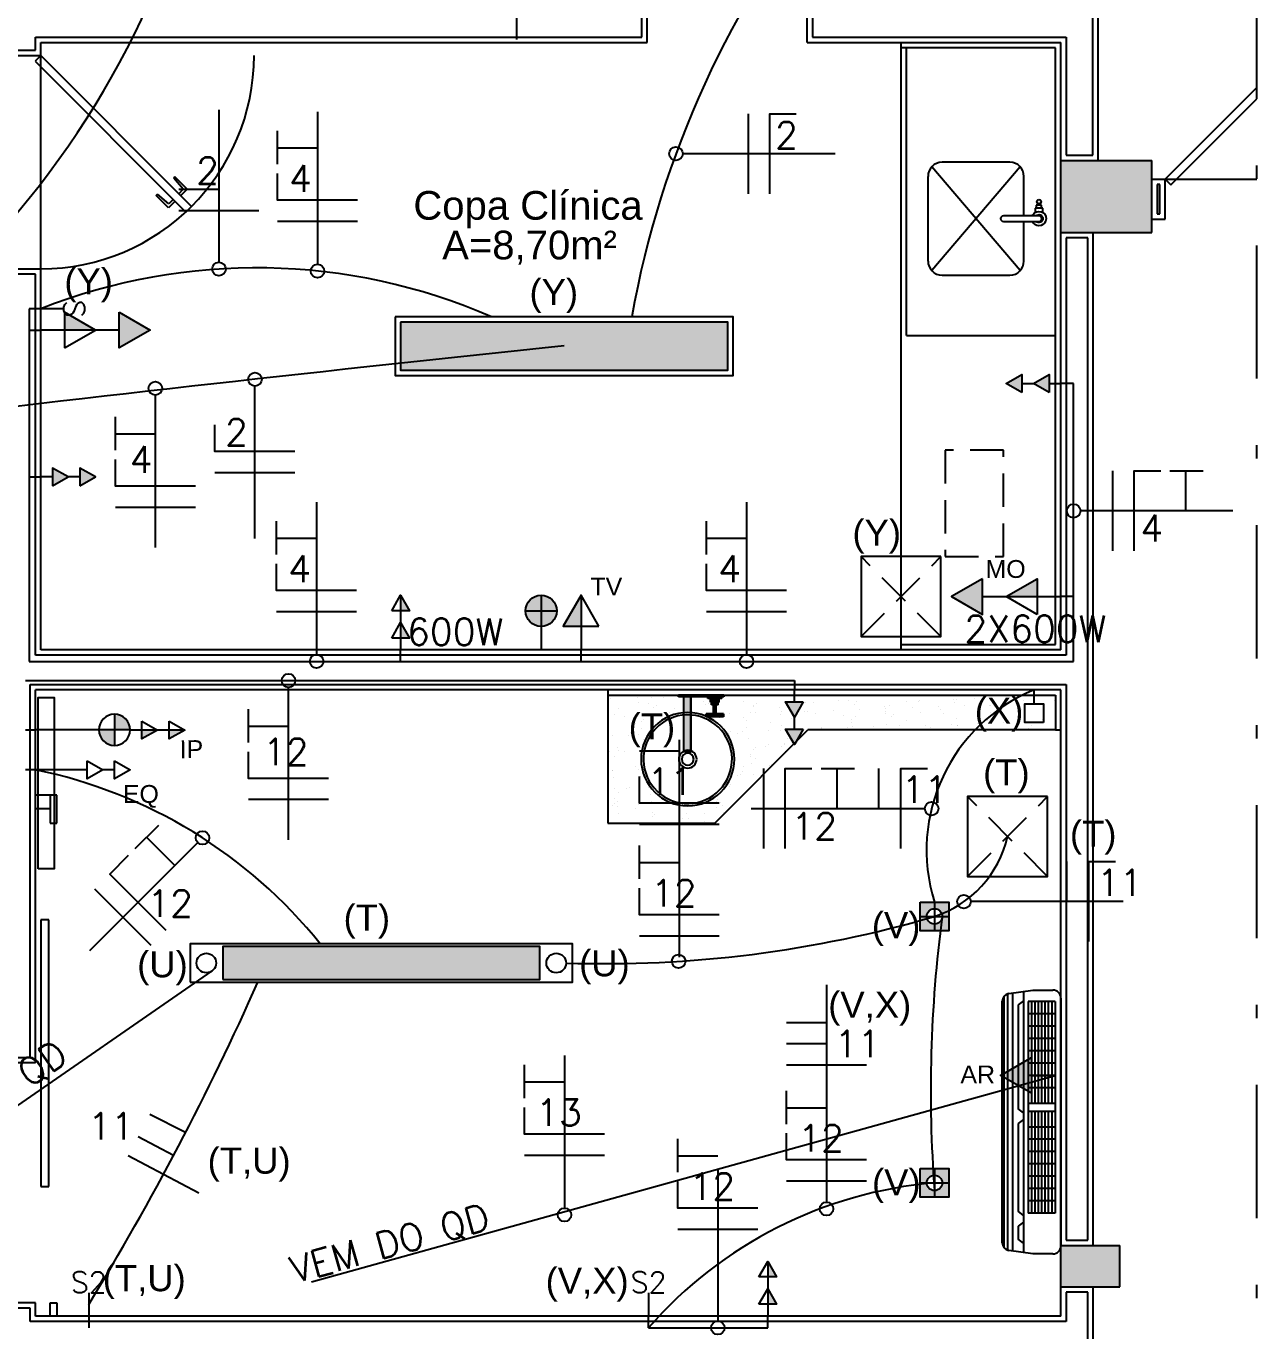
# Model space of a CAD drawing. Header units: millimetres. Extents: x 3040 to 3208, y 298 to 357.
# Drawn here: x 3144.63 to 3153.86, y 327.93 to 337.72 of the extents above; entities that cross this region are included whole.
import ezdxf
from ezdxf.enums import TextEntityAlignment as Align

# ---------------------------------------------------------------- set-up
doc = ezdxf.new("R2010")
doc.units = ezdxf.units.MM
doc.header["$MEASUREMENT"] = 0
for name, pattern in [('CONTINU', [0]), ('DASHDOT', [1, 0.5, -0.25, 0, -0.25]), ('HIDDEN', [0.375, 0.25, -0.125]), ('HIDDEN2', [0.1875, 0.125, -0.0625])]:
    doc.linetypes.add(name, pattern=pattern)
for name, color, linetype in [('-HIDRO', 8, 'CONTINUOUS'), ('A-TXT-Y', 8, 'CONTINUOUS'), ('eletroduto parede e teto', 2, 'CONTINU'), ('Especificações', 3, 'CONTINUOUS'), ('FIACAO', 1, 'CONTINUOUS'), ('PENA 03', 3, 'CONTINUOUS'), ('PL09', 9, 'CONTINUOUS'), ('PL3', 3, 'CONTINUOUS'), ('Pontos Elétricos', 3, 'CONTINUOUS'), ('Pontos Elétricos e Luminotécnica', 3, 'CONTINUOUS'), ('Pontos Luminotécnicos', 3, 'CONTINUOUS'), ('TEXTO', 2, 'CONTINUOUS'), ('TXT_0', 7, 'CONTINUOUS')]:
    doc.layers.add(name, color=color, linetype=linetype)
doc.styles.add('ARIAL', font='arial.ttf', dxfattribs={"height": 2})
doc.styles.add('ROMANS', font='romans.shx', dxfattribs={"height": 0.1})

# ---------------------------------------------------------------- blocks, each defined once
blk = doc.blocks.new('TOMADA DUPLA BAIXA.01')
at = {"layer": 'PL3'}
for p, q in [((-0.1472, 0), (-0.1026, 0)), ((-0.0446, 0), (0, 0))]:
    blk.add_line(p, q, dxfattribs=at)
for points in [[(-0.1472, 0.0335), (-0.2051, 0), (-0.1472, -0.0335)], [(-0.0446, 0.0335), (-0.1026, 0), (-0.0446, -0.0335)]]:
    blk.add_lwpolyline(points, close=True, dxfattribs=at)
blk = doc.blocks.new('POMNTO DUPLO1.15')
at = {"layer": 'Pontos Elétricos'}
h = blk.add_hatch(color=251, dxfattribs=at)
h.dxf.hatch_style = 1
h.paths.add_polyline_path([(0, 0.1026), (0, 0.0446), (0.0335, 0.0446)])
h.paths.add_polyline_path([(0, 0.2051), (0, 0.1472), (0.0335, 0.1472)])
at = {"layer": 'PL3'}
for p, q in [((0, 0.2051), (0, 0.1026)), ((0, 0.1026), (0, 0))]:
    blk.add_line(p, q, dxfattribs=at)
for points in [[(-0.0335, 0.1472), (0, 0.2051), (0.0335, 0.1472)], [(-0.0335, 0.0446), (0, 0.1026), (0.0335, 0.0446)]]:
    blk.add_lwpolyline(points, close=True, dxfattribs=at)
blk = doc.blocks.new('tomada alta.01')
at = {"layer": 'Pontos Elétricos'}
h = blk.add_hatch(color=251, dxfattribs=at)
h.dxf.hatch_style = 1
h.paths.add_polyline_path([(-0.1026, 0), (-0.0446, 0.0335), (-0.0446, -0.0335)])
h.paths.add_polyline_path([(-0.2051, 0), (-0.1472, 0.0335), (-0.1472, -0.0335)])
at = {"layer": 'PL3'}
for p, q in [((-0.1472, 0), (-0.1026, 0)), ((-0.0446, 0), (0, 0))]:
    blk.add_line(p, q, dxfattribs=at)
for points in [[(-0.1472, 0.0335), (-0.2051, 0), (-0.1472, -0.0335)], [(-0.0446, 0.0335), (-0.1026, 0), (-0.0446, -0.0335)]]:
    blk.add_lwpolyline(points, close=True, dxfattribs=at)
blk = doc.blocks.new('Tomada Alta')
at = {"layer": 'PL09'}
blk.add_hatch(color=251, dxfattribs=at).paths.add_polyline_path([(0, 0.08), (0.06, 0.08), (0, 0.1839)])
at = {"layer": 'PL3'}
blk.add_line((0, 0.1839), (0, 0), dxfattribs=at)
blk.add_lwpolyline([(-0.06, 0.08), (0, 0.1839), (0.06, 0.08)], close=True, dxfattribs=at)
blk = doc.blocks.new('tomada simples alta.01')
at = {"layer": 'PL09'}
blk.add_hatch(color=251, dxfattribs=at).paths.add_polyline_path([(-0.0892, 0.0669), (-0.0892, -0.0669), (-0.2051, 0)])
at = {"layer": 'PL3'}
blk.add_line((-0.0892, 0), (0, 0), dxfattribs=at)
blk.add_lwpolyline([(-0.0892, 0.0669), (-0.2051, 0), (-0.0892, -0.0669)], close=True, dxfattribs=at)
blk = doc.blocks.new('logica alta.01')
at = {"layer": 'Pontos Elétricos'}
h = blk.add_hatch(color=251, dxfattribs=at)
h.dxf.hatch_style = 1
edge = h.paths.add_edge_path()
edge.add_arc((0.1465, 0), 0.0586, 0, 360)
for p, q in [((0.1465, 0.0586), (0.1465, -0.0586)), ((0.2051, 0), (0, 0))]:
    blk.add_line(p, q, dxfattribs=at)
blk.add_circle((0.1465, 0), 0.0586, dxfattribs=at)
blk = doc.blocks.new('antena alta.01')
at = {"layer": 'Pontos Elétricos'}
h = blk.add_hatch(color=251, dxfattribs=at)
h.dxf.hatch_style = 1
h.paths.add_polyline_path([(-0.1465, 0), (-0.0879, 0, -0.414214), (-0.1465, -0.0586)])
h.paths.add_polyline_path([(-0.1465, 0.0586), (-0.1465, 0), (-0.2051, 0, -0.414214)])
for p, q in [((-0.1465, 0.0586), (-0.1465, -0.0586)), ((-0.2051, 0), (0, 0))]:
    blk.add_line(p, q, dxfattribs=at)
blk.add_circle((-0.1465, 0), 0.0586, dxfattribs=at)
blk = doc.blocks.new('1111')
at = {"layer": 'Pontos Luminotécnicos'}
h = blk.add_hatch(color=9, dxfattribs=at)
h.dxf.hatch_style = 1
h.paths.add_polyline_path([(-1.3125, -0.134), (-0.1225, -0.134), (-0.1225, -0.01), (-1.3125, -0.01)])
for points in [[(-1.435, -0.144), (0, -0.144), (0, 0), (-1.435, 0)], [(-1.3125, -0.134), (-0.1225, -0.134), (-0.1225, -0.01), (-1.3125, -0.01)]]:
    blk.add_lwpolyline(points, close=True, dxfattribs=at)
for centre in [(-1.37375, -0.072), (-0.06125, -0.072)]:
    blk.add_circle(centre, 0.03675, dxfattribs=at)
blk = doc.blocks.new('FACHO ABERTO.01')
at = {"layer": 'Pontos Luminotécnicos'}
h = blk.add_hatch(color=9, dxfattribs=at)
h.dxf.hatch_style = 1
h.paths.add_polyline_path([(0, 0.0675), (-0.0675, 0.0675), (-0.0675, 0), (-0.0361, 0, -0.414214), (0, 0.0361)])
h.paths.add_polyline_path([(0.0675, 0.0675), (0, 0.0675), (0, 0.0361, -0.414214), (0.0361, 0), (0.0675, 0)])
h.paths.add_polyline_path([(0.0675, 0), (0.0361, 0, -0.414214), (0, -0.0361), (0, -0.0675), (0.0675, -0.0675)])
h.paths.add_polyline_path([(0, -0.0361, -0.414214), (-0.0361, 0), (-0.0675, 0), (-0.0675, -0.0675), (0, -0.0675)])
for p, q in [((0, 0.0675), (0, -0.0675)), ((-0.0675, 0), (0.0675, 0))]:
    blk.add_line(p, q, dxfattribs=at)
blk.add_lwpolyline([(-0.0675, 0.0675), (0.0675, 0.0675), (0.0675, -0.0675), (-0.0675, -0.0675)], close=True, dxfattribs=at)
blk.add_circle((0, 0), 0.0361, dxfattribs=at)
blk = doc.blocks.new('PONTO PERFIL.01')
at = {"layer": 'Especificações'}
h = blk.add_hatch(dxfattribs=at)
h.set_pattern_fill('ANGLE', color=9)
h.set_pattern_definition([(0, (-4765.716, 106.664), (0, 6.985), [5.08, -1.905]), (90, (-4765.716, 106.664), (-6.985, 4e-16), [5.08, -1.905])])
h.paths.add_polyline_path([(-1.75, 6.12), (1.75, 6.12), (1.75, 2.62), (-1.75, 2.62)])
at = {"layer": 'PL3'}
blk.add_line((0, 2.62), (0, 0), dxfattribs=at)
at = {"layer": 'Pontos Luminotécnicos'}
blk.add_lwpolyline([(-1.75, 6.12), (1.75, 6.12), (1.75, 2.62), (-1.75, 2.62)], close=True, dxfattribs=at)
blk = doc.blocks.new('LUMINÁRIA.04')
at = {"layer": 'Pontos Luminotécnicos', "ltscale": 0.05}
h = blk.add_hatch(color=9, dxfattribs=at)
h.dxf.hatch_style = 1
h.paths.add_polyline_path([(0.02, 0.2), (0.02, 0.02), (1.247, 0.02), (1.247, 0.2)])
for points in [[(0, 0.22), (0, 0), (1.267, 0), (1.267, 0.22)], [(0.02, 0.2), (0.02, 0.02), (1.247, 0.02), (1.247, 0.2)]]:
    blk.add_lwpolyline(points, close=True, dxfattribs=at)
blk = doc.blocks.new('EXAUSTOR.02')
at = {"layer": 'Pontos Luminotécnicos', "color": 6, "linetype": 'HIDDEN', "ltscale": 0.5}
for p, q in [((0.15, -0.15), (-0.15, 0.15)), ((-0.15, -0.15), (0.15, 0.15))]:
    blk.add_line(p, q, dxfattribs=at)
at = {"layer": 'Pontos Luminotécnicos', "ltscale": 0.5}
blk.add_lwpolyline([(0.15, 0.15), (-0.15, 0.15), (-0.15, -0.15), (0.15, -0.15)], close=True, dxfattribs=at)
blk = doc.blocks.new('eletrico')
at = {"layer": '-HIDRO'}
h = blk.add_hatch(color=256, dxfattribs=at)
h.dxf.hatch_style = 1
h.paths.add_polyline_path([(5.718, 3.99), (5.377, 3.99), (5.377, 3.72), (5.718, 3.72)])
h = blk.add_hatch(color=256, dxfattribs=at)
h.dxf.hatch_style = 1
h.paths.add_polyline_path([(3.9418, 1.984), (3.9757, 1.984), (3.9757, 1.9775), (3.9418, 1.9775)])
h = blk.add_hatch(color=256, dxfattribs=at)
h.dxf.hatch_style = 1
h.paths.add_polyline_path([(3.9626, 1.9775), (3.9888, 1.9775), (3.9888, 1.7718), (3.9757, 1.7711), (3.9626, 1.7718)])
h = blk.add_hatch(color=256, dxfattribs=at)
h.dxf.hatch_style = 1
h.paths.add_polyline_path([(3.9757, 1.984), (4.1126, 1.984), (4.1126, 1.9775), (3.9757, 1.9775)])
h = blk.add_hatch(color=256, dxfattribs=at)
h.dxf.hatch_style = 1
h.paths.add_polyline_path([(4.0526, 1.9775), (4.1046, 1.9775), (4.1046, 1.9723), (4.0526, 1.9723)])
h = blk.add_hatch(color=256, dxfattribs=at)
h.dxf.hatch_style = 1
h.paths.add_polyline_path([(4.0624, 1.9723), (4.0948, 1.9723), (4.0948, 1.9576), (4.0624, 1.9576)])
h = blk.add_hatch(color=256, dxfattribs=at)
h.dxf.hatch_style = 1
h.paths.add_polyline_path([(4.0462, 1.9137), (4.0726, 1.9137), (4.0728, 1.9028), (4.0464, 1.9028)])
h = blk.add_hatch(color=256, dxfattribs=at)
h.dxf.hatch_style = 1
h.paths.add_polyline_path([(4.0657, 1.9576), (4.0915, 1.9576), (4.0915, 1.9476), (4.0657, 1.9476)])
h = blk.add_hatch(color=256, dxfattribs=at)
h.dxf.hatch_style = 1
h.paths.add_polyline_path([(4.0732, 1.9137), (4.0841, 1.9137), (4.0839, 1.9028), (4.0734, 1.9028)])
h = blk.add_hatch(color=256, dxfattribs=at)
h.dxf.hatch_style = 1
h.paths.add_polyline_path([(4.0735, 1.9476), (4.0838, 1.9476), (4.0838, 1.9137), (4.0735, 1.9137)])
h = blk.add_hatch(color=256, dxfattribs=at)
h.dxf.hatch_style = 1
h.paths.add_polyline_path([(4.0846, 1.9137), (4.111, 1.9137), (4.1108, 1.9028), (4.0844, 1.9028)])
h = blk.add_hatch(color=256, dxfattribs=at)
h.dxf.hatch_style = 1
h.paths.add_polyline_path([(5.598, -0.081), (5.377, -0.081), (5.377, -0.236), (5.598, -0.236)])
at = {"layer": '-HIDRO', "linetype": 'DASHDOT'}
blk.add_line((6.112, -7.328), (6.112, 6.917), dxfattribs=at)
blk.add_line((6.112, -7.328), (6.112, 6.917), dxfattribs=at)
at = {"layer": '-HIDRO'}
for p, q in [((5.497, 4.01), (5.497, 5.891)), ((5.517, 3.99), (5.517, 5.871)), ((3.805, 4.454), (3.805, 4.564)), ((3.825, 4.434), (3.825, 4.584)), ((4.425, 4.434), (4.425, 4.584)), ((4.445, 4.564), (4.445, 4.454)), ((1.53, 4.404), (1.53, 4.454)), ((1.53, 4.454), (3.805, 4.454)), ((1.55, 4.384), (1.55, 4.434)), ((1.55, 4.434), (3.825, 4.434)), ((4.425, 4.434), (5.377, 4.434)), ((4.445, 4.454), (5.397, 4.454)), ((4.777, 4.414), (4.777, 4.434)), ((5.357, 4.414), (4.777, 4.414)), ((4.777, 2.174), (4.777, 4.414)), ((4.797, 3.334), (4.797, 4.414)), ((5.357, 2.174), (5.357, 4.414)), ((5.377, 2.154), (5.377, 4.434)), ((5.397, 4.454), (5.397, 4.01)), ((1.4, 4.384), (1.55, 4.384)), ((1.42, 4.404), (1.53, 4.404)), ((1.55, 4.384), (1.5288, 4.3628)), ((1.5288, 4.3628), (2.0945, 3.7971)), ((1.55, 3.584), (1.55, 4.384)), ((2.1157, 3.8183), (1.55, 4.384)), ((6.112, 4.264), (5.768, 3.92)), ((5.7892, 3.8988), (6.112, 4.2216)), ((5.224, 3.5773), (4.8925, 3.9672)), ((5.224, 3.9672), (4.8925, 3.5773)), ((5.1853, 3.984), (4.9312, 3.984)), ((5.377, 3.99), (5.718, 3.99)), ((5.397, 4.01), (5.497, 4.01)), ((5.718, 3.72), (5.718, 3.99)), ((2.0534, 3.9292), (2.0487, 3.9246)), ((2.0848, 3.8828), (2.0487, 3.9246)), ((2.0994, 3.8832), (2.0534, 3.9292)), ((4.8782, 3.9311), (4.8782, 3.6134)), ((5.2382, 3.7828), (5.2382, 3.9311)), ((5.718, 3.92), (5.768, 3.92)), ((5.768, 3.77), (5.768, 3.92)), ((5.768, 3.92), (6.112, 3.92)), ((5.768, 3.92), (5.7892, 3.8988)), ((2.068, 3.866), (2.0848, 3.8828)), ((2.0751, 3.8589), (2.0994, 3.8832)), ((5.748, 3.9), (5.738, 3.9)), ((5.738, 3.9), (5.738, 3.79)), ((5.748, 3.79), (5.748, 3.9)), ((1.9836, 3.8594), (1.9882, 3.8641)), ((2.0296, 3.8134), (1.9836, 3.8594)), ((2.03, 3.828), (1.9882, 3.8641)), ((2.0539, 3.8377), (2.0296, 3.8134)), ((2.0468, 3.8448), (2.03, 3.828)), ((2.0945, 3.7971), (2.1157, 3.8183)), ((5.738, 3.79), (5.748, 3.79)), ((5.2382, 3.6134), (5.2382, 3.7617)), ((5.718, 3.77), (5.768, 3.77)), ((5.377, 3.72), (5.718, 3.72)), ((5.478, 3.7), (5.397, 3.7)), ((5.397, 3.7), (5.397, 2.134)), ((5.478, -0.061), (5.478, 3.7)), ((5.498, -0.081), (5.498, 3.72)), ((1.4, 3.584), (1.55, 3.584)), ((1.55, 2.154), (1.55, 3.584)), ((1.53, 3.564), (1.42, 3.564)), ((1.53, 2.134), (1.53, 3.564)), ((4.9312, 3.5605), (5.1853, 3.5605)), ((4.797, 3.334), (5.357, 3.334)), ((4.777, 2.154), (4.777, 2.174)), ((4.777, 2.174), (5.357, 2.174)), ((5.397, 2.134), (1.53, 2.134)), ((5.377, 2.154), (1.55, 2.154)), ((1.51, 0.624), (1.51, 2.024)), ((1.51, 2.024), (5.397, 2.024)), ((5.397, 2.024), (5.397, -0.061)), ((5.377, 2.004), (1.53, 2.004)), ((1.53, 0.604), (1.53, 2.004)), ((3.677, 2.004), (3.677, 1.984)), ((3.677, 1.984), (3.677, 1.504)), ((3.677, 1.984), (5.357, 1.984)), ((3.689, 1.9709), (3.689, 1.9709)), ((3.7869, 1.9741), (3.7869, 1.9741)), ((3.8428, 1.9752), (3.8428, 1.9752)), ((3.8848, 1.9773), (3.8848, 1.9773)), ((3.9827, 1.9805), (3.9827, 1.9805)), ((4.0344, 1.9587), (4.0344, 1.9587)), ((4.0524, 1.9799), (4.0524, 1.9799)), ((4.0805, 1.9837), (4.0805, 1.9837)), ((4.1867, 1.959), (4.1867, 1.959)), ((4.3382, 1.9597), (4.3382, 1.9597)), ((4.3519, 1.9811), (4.3519, 1.9811)), ((4.4465, 1.9836), (4.4465, 1.9836)), ((4.5435, 1.9646), (4.5435, 1.9646)), ((4.5808, 1.9627), (4.5808, 1.9627)), ((4.6095, 1.9603), (4.6095, 1.9603)), ((4.7959, 1.9623), (4.7959, 1.9623)), ((4.844, 1.961), (4.844, 1.961)), ((4.8474, 1.9656), (4.8474, 1.9656)), ((4.9748, 1.9665), (4.9748, 1.9665)), ((4.9849, 1.9673), (4.9849, 1.9673)), ((5.0527, 1.9705), (5.0527, 1.9705)), ((5.1713, 1.9692), (5.1713, 1.9692)), ((5.2381, 1.9647), (5.2381, 1.9647)), ((5.3517, 1.9648), (5.3517, 1.9648)), ((5.3565, 1.9715), (5.3565, 1.9715)), ((5.357, 1.984), (5.357, 1.8537)), ((5.377, -0.346), (5.377, 2.004)), ((3.7019, 1.9127), (3.7019, 1.9127)), ((3.7156, 1.9341), (3.7156, 1.9341)), ((3.7926, 1.9552), (3.7926, 1.9552)), ((3.8291, 1.9537), (3.8291, 1.9537)), ((3.8501, 1.9371), (3.8501, 1.9371)), ((3.8587, 1.9464), (3.8587, 1.9464)), ((3.9072, 1.9176), (3.9072, 1.9176)), ((3.927, 1.933), (3.927, 1.933)), ((4.0352, 1.9119), (4.0352, 1.9119)), ((4.0451, 1.9484), (4.0451, 1.9484)), ((4.0559, 1.9534), (4.0559, 1.9534)), ((4.0613, 1.9121), (4.0613, 1.9121)), ((4.1331, 1.9151), (4.1331, 1.9151)), ((4.211, 1.9186), (4.211, 1.9186)), ((4.2247, 1.94), (4.2247, 1.94)), ((4.2255, 1.944), (4.2255, 1.944)), ((4.231, 1.9183), (4.231, 1.9183)), ((4.2341, 1.9534), (4.2341, 1.9534)), ((4.3211, 1.9368), (4.3211, 1.9368)), ((4.3246, 1.9103), (4.3246, 1.9103)), ((4.3289, 1.9215), (4.3289, 1.9215)), ((4.4163, 1.9236), (4.4163, 1.9236)), ((4.4205, 1.9554), (4.4205, 1.9554)), ((4.4268, 1.9247), (4.4268, 1.9247)), ((4.45, 1.9572), (4.45, 1.9572)), ((4.4554, 1.9159), (4.4554, 1.9159)), ((4.5246, 1.9279), (4.5246, 1.9279)), ((4.6009, 1.951), (4.6009, 1.951)), ((4.6225, 1.9311), (4.6225, 1.9311)), ((4.7152, 1.9406), (4.7152, 1.9406)), ((4.7187, 1.9141), (4.7187, 1.9141)), ((4.7202, 1.9245), (4.7202, 1.9245)), ((4.7204, 1.9343), (4.7204, 1.9343)), ((4.7338, 1.946), (4.7338, 1.946)), ((4.7495, 1.9117), (4.7495, 1.9117)), ((4.8183, 1.9375), (4.8183, 1.9375)), ((4.8495, 1.9197), (4.8495, 1.9197)), ((4.9162, 1.9407), (4.9162, 1.9407)), ((4.9254, 1.9295), (4.9254, 1.9295)), ((4.9358, 1.9137), (4.9358, 1.9137)), ((4.9763, 1.9579), (4.9763, 1.9579)), ((5.0141, 1.9439), (5.0141, 1.9439)), ((5.1093, 1.9443), (5.1093, 1.9443)), ((5.1119, 1.9471), (5.1119, 1.9471)), ((5.1128, 1.9179), (5.1128, 1.9179)), ((5.1157, 1.9108), (5.1157, 1.9108)), ((5.1249, 1.9187), (5.1249, 1.9187)), ((5.2098, 1.9503), (5.2098, 1.9503)), ((5.2293, 1.9304), (5.2293, 1.9304)), ((5.2429, 1.9519), (5.2429, 1.9519)), ((5.2436, 1.9234), (5.2436, 1.9234)), ((5.3077, 1.9535), (5.3077, 1.9535)), ((5.3112, 1.9206), (5.3112, 1.9206)), ((3.7416, 1.9023), (3.7416, 1.9023)), ((3.78, 1.8766), (3.78, 1.8766)), ((3.8017, 1.8862), (3.8017, 1.8862)), ((3.8096, 1.8929), (3.8096, 1.8929)), ((3.8395, 1.9055), (3.8395, 1.9055)), ((4.0975, 1.899), (4.0975, 1.899)), ((4.185, 1.8998), (4.185, 1.8998)), ((4.1958, 1.89), (4.1958, 1.89)), ((4.1992, 1.8635), (4.1992, 1.8635)), ((4.2891, 1.8825), (4.2891, 1.8825)), ((4.33, 1.869), (4.33, 1.869)), ((4.3655, 1.8954), (4.3655, 1.8954)), ((4.3741, 1.9048), (4.3741, 1.9048)), ((4.4794, 1.8639), (4.4794, 1.8639)), ((4.5604, 1.9068), (4.5604, 1.9068)), ((4.5749, 1.8624), (4.5749, 1.8624)), ((4.5898, 1.8937), (4.5898, 1.8937)), ((4.593, 1.8835), (4.593, 1.8835)), ((4.5933, 1.8673), (4.5933, 1.8673)), ((4.6066, 1.9049), (4.6066, 1.9049)), ((4.6728, 1.8656), (4.6728, 1.8656)), ((4.7241, 1.8728), (4.7241, 1.8728)), ((4.7409, 1.9024), (4.7409, 1.9024)), ((4.7707, 1.8688), (4.7707, 1.8688)), ((4.7982, 1.8884), (4.7982, 1.8884)), ((4.8685, 1.872), (4.8685, 1.872)), ((4.8895, 1.8631), (4.8895, 1.8631)), ((4.9664, 1.8752), (4.9664, 1.8752)), ((4.9839, 1.8975), (4.9839, 1.8975)), ((4.9874, 1.871), (4.9874, 1.871)), ((4.9885, 1.8698), (4.9885, 1.8698)), ((5.0643, 1.8784), (5.0643, 1.8784)), ((5.0758, 1.8651), (5.0758, 1.8651)), ((5.1021, 1.8894), (5.1021, 1.8894)), ((5.1163, 1.9093), (5.1163, 1.9093)), ((5.1182, 1.8766), (5.1182, 1.8766)), ((5.1622, 1.8816), (5.1622, 1.8816)), ((5.2563, 1.8607), (5.2563, 1.8607)), ((5.2601, 1.8848), (5.2601, 1.8848)), ((5.2649, 1.8701), (5.2649, 1.8701)), ((5.3074, 1.8944), (5.3074, 1.8944)), ((3.6798, 1.8129), (3.6798, 1.8129)), ((3.694, 1.8336), (3.694, 1.8336)), ((3.7547, 1.833), (3.7547, 1.833)), ((3.7633, 1.8423), (3.7633, 1.8423)), ((3.7918, 1.8368), (3.7918, 1.8368)), ((3.8051, 1.8597), (3.8051, 1.8597)), ((3.8106, 1.8184), (3.8106, 1.8184)), ((4.0784, 1.504), (4.4281, 1.8537)), ((4.1301, 1.8399), (4.1301, 1.8399)), ((4.1387, 1.8493), (4.1387, 1.8493)), ((4.1619, 1.8415), (4.1619, 1.8415)), ((4.1834, 1.8496), (4.1834, 1.8496)), ((4.2047, 1.8222), (4.2047, 1.8222)), ((4.2813, 1.8528), (4.2813, 1.8528)), ((4.325, 1.8512), (4.325, 1.8512)), ((4.3522, 1.8229), (4.3522, 1.8229)), ((4.3791, 1.856), (4.3791, 1.856)), ((5.357, 1.8537), (4.4281, 1.8537)), ((4.477, 1.8592), (4.477, 1.8592)), ((4.5141, 1.8562), (4.5141, 1.8562)), ((4.7004, 1.8582), (4.7004, 1.8582)), ((4.8809, 1.8538), (4.8809, 1.8538)), ((5.2527, 1.8544), (5.2527, 1.8544)), ((5.357, 1.8537), (5.377, 1.8537)), ((3.6852, 1.7716), (3.6852, 1.7716)), ((3.7142, 1.7888), (3.7142, 1.7888)), ((3.7159, 1.7759), (3.7159, 1.7759)), ((3.741, 1.7724), (3.741, 1.7724)), ((4.225, 1.7818), (4.225, 1.7818)), ((4.2304, 1.7884), (4.2304, 1.7884)), ((4.2701, 1.7913), (4.2701, 1.7913)), ((4.2787, 1.8007), (4.2787, 1.8007)), ((4.3283, 1.7916), (4.3283, 1.7916)), ((4.3385, 1.8015), (4.3385, 1.8015)), ((4.3391, 1.8), (4.3391, 1.8)), ((4.3426, 1.7736), (4.3426, 1.7736)), ((3.7022, 1.7545), (3.7022, 1.7545)), ((3.7803, 1.7184), (3.7803, 1.7184)), ((4.1851, 1.7167), (4.1851, 1.7167)), ((4.2113, 1.7604), (4.2113, 1.7604)), ((4.2138, 1.7532), (4.2138, 1.7532)), ((4.2172, 1.7268), (4.2172, 1.7268)), ((4.2296, 1.7471), (4.2296, 1.7471)), ((4.2829, 1.7199), (4.2829, 1.7199)), ((4.2894, 1.7243), (4.2894, 1.7243)), ((3.6943, 1.7026), (3.6943, 1.7026)), ((3.6957, 1.7007), (3.6957, 1.7007)), ((3.6978, 1.6762), (3.6978, 1.6762)), ((3.7935, 1.7039), (3.7935, 1.7039)), ((3.7993, 1.6802), (3.7993, 1.6802)), ((3.8079, 1.6896), (3.8079, 1.6896)), ((4.1622, 1.6833), (4.1622, 1.6833)), ((4.1747, 1.6872), (4.1747, 1.6872)), ((4.1833, 1.6966), (4.1833, 1.6966)), ((4.2227, 1.6855), (4.2227, 1.6855)), ((3.7032, 1.6349), (3.7032, 1.6349)), ((3.7161, 1.6177), (3.7161, 1.6177)), ((3.7459, 1.6352), (3.7459, 1.6352)), ((3.7588, 1.6361), (3.7588, 1.6361)), ((3.8297, 1.6373), (3.8297, 1.6373)), ((4.1342, 1.643), (4.1342, 1.643)), ((4.1374, 1.648), (4.1374, 1.648)), ((1.61, 1.609), (1.53, 1.609)), ((1.585, 1.609), (1.585, 1.504)), ((1.61, 1.504), (1.61, 1.609)), ((3.695, 1.5707), (3.695, 1.5707)), ((3.7025, 1.5963), (3.7025, 1.5963)), ((3.7039, 1.5761), (3.7039, 1.5761)), ((3.7125, 1.5855), (3.7125, 1.5855)), ((3.7929, 1.5739), (3.7929, 1.5739)), ((3.8377, 1.6127), (3.8377, 1.6127)), ((3.8411, 1.5863), (3.8411, 1.5863)), ((3.8908, 1.5771), (3.8908, 1.5771)), ((4.0793, 1.5831), (4.0793, 1.5831)), ((4.0866, 1.5835), (4.0866, 1.5835)), ((4.0879, 1.5924), (4.0879, 1.5924)), ((4.0981, 1.5826), (4.0981, 1.5826)), ((4.1064, 1.5696), (4.1064, 1.5696)), ((1.53, 1.559), (1.585, 1.559)), ((3.7123, 1.5659), (3.7123, 1.5659)), ((3.7158, 1.5394), (3.7158, 1.5394)), ((3.7806, 1.5602), (3.7806, 1.5602)), ((3.8439, 1.5275), (3.8439, 1.5275)), ((3.8466, 1.545), (3.8466, 1.545)), ((3.8525, 1.5369), (3.8525, 1.5369)), ((3.9572, 1.5202), (3.9572, 1.5202)), ((3.9708, 1.5416), (3.9708, 1.5416)), ((3.981, 1.5228), (3.981, 1.5228)), ((4.0388, 1.5389), (4.0388, 1.5389)), ((4.0844, 1.5612), (4.0844, 1.5612)), ((4.1099, 1.5432), (4.1099, 1.5432)), ((1.585, 1.504), (1.61, 1.504)), ((3.677, 1.504), (4.0784, 1.504)), ((3.8455, 1.5054), (3.8455, 1.5054)), ((3.9434, 1.5086), (3.9434, 1.5086)), ((4.0412, 1.5118), (4.0412, 1.5118)), ((1.55, 1.1408), (1.55, 0.1408)), ((1.58, 1.1408), (1.55, 1.1408)), ((1.58, 0.1408), (1.58, 1.1408)), ((1.53, 0.604), (1.4, 0.604)), ((1.42, 0.624), (1.51, 0.624)), ((1.55, 0.1408), (1.58, 0.1408)), ((5.377, -0.081), (5.598, -0.081)), ((5.397, -0.061), (5.478, -0.061)), ((5.598, -0.236), (5.598, -0.081)), ((5.377, -0.236), (5.598, -0.236)), ((5.498, -1.245), (5.498, -0.236)), ((5.478, -0.256), (5.397, -0.256)), ((5.397, -0.256), (5.397, -0.366)), ((5.478, -1.265), (5.478, -0.256)), ((1.53, -0.296), (1.4, -0.296)), ((1.51, -0.316), (1.42, -0.316)), ((1.51, -0.366), (1.51, -0.316)), ((1.53, -0.346), (1.53, -0.296)), ((1.585, -0.346), (1.585, -0.296)), ((1.585, -0.296), (1.61, -0.296)), ((1.61, -0.296), (1.61, -0.346)), ((5.397, -0.366), (1.51, -0.366)), ((5.377, -0.346), (1.53, -0.346))]:
    blk.add_line(p, q, dxfattribs=at)
at = {"layer": '-HIDRO', "linetype": 'CONTINU'}
for p, q in [((5.3046, 3.8225), (5.2846, 3.8225)), ((5.2846, 3.8225), (5.2846, 3.8115)), ((5.2886, 3.831), (5.2886, 3.8225)), ((5.3006, 3.831), (5.3006, 3.8225)), ((5.3046, 3.8115), (5.3046, 3.8225)), ((5.2696, 3.7828), (5.1609, 3.7828)), ((5.2837, 3.7828), (5.2696, 3.7828)), ((5.3093, 3.8115), (5.2798, 3.8115)), ((5.2798, 3.8115), (5.2798, 3.7951)), ((5.2946, 3.7828), (5.2837, 3.7828)), ((5.3093, 3.7951), (5.3093, 3.8115)), ((5.1609, 3.7622), (5.2946, 3.7622)), ((3.9418, 1.9775), (3.9418, 1.984)), ((4.1126, 1.984), (3.9418, 1.984)), ((4.1126, 1.9775), (3.9418, 1.9775)), ((3.9621, 1.7718), (3.9621, 1.9775)), ((3.9626, 1.7718), (3.9626, 1.9775)), ((3.9888, 1.7718), (3.9888, 1.9775)), ((3.9893, 1.7718), (3.9893, 1.9775)), ((4.0526, 1.9723), (4.0526, 1.9775)), ((4.1046, 1.9723), (4.0526, 1.9723)), ((4.0624, 1.9576), (4.0624, 1.9723)), ((4.0948, 1.9576), (4.0948, 1.9723)), ((4.1046, 1.9723), (4.1046, 1.9775)), ((4.1126, 1.984), (4.1126, 1.9775)), ((4.0726, 1.9137), (4.0462, 1.9137)), ((4.0464, 1.9028), (4.0462, 1.9137)), ((4.0948, 1.9576), (4.0624, 1.9576)), ((4.0657, 1.9476), (4.0657, 1.9576)), ((4.0915, 1.9476), (4.0657, 1.9476)), ((4.0728, 1.9137), (4.0726, 1.9137)), ((4.0728, 1.9028), (4.0726, 1.9137)), ((4.0731, 1.9137), (4.0728, 1.9137)), ((4.0732, 1.9137), (4.0731, 1.9137)), ((4.0841, 1.9137), (4.0732, 1.9137)), ((4.0732, 1.9137), (4.0732, 1.9137)), ((4.0734, 1.9028), (4.0732, 1.9137)), ((4.0735, 1.9137), (4.0735, 1.9476)), ((4.0838, 1.9137), (4.0838, 1.9476)), ((4.0841, 1.9137), (4.0839, 1.9028)), ((4.0844, 1.9137), (4.0841, 1.9137)), ((4.0841, 1.9137), (4.0841, 1.9137)), ((4.0841, 1.9137), (4.0841, 1.9137)), ((4.0846, 1.9137), (4.0844, 1.9028)), ((4.0846, 1.9137), (4.0844, 1.9137)), ((4.111, 1.9137), (4.0846, 1.9137)), ((4.0915, 1.9476), (4.0915, 1.9576)), ((4.111, 1.9137), (4.1108, 1.9028)), ((4.1108, 1.9028), (4.0464, 1.9028)), ((3.9622, 1.7716), (3.9621, 1.7718)), ((3.9626, 1.7718), (3.9621, 1.7718)), ((3.9624, 1.7714), (3.9622, 1.7716)), ((3.9626, 1.7713), (3.9624, 1.7714)), ((3.9626, 1.7718), (3.9626, 1.7717)), ((3.9757, 1.7711), (3.9626, 1.7718)), ((3.9626, 1.7717), (3.9626, 1.7716)), ((3.9626, 1.7715), (3.9626, 1.7716)), ((3.9626, 1.7716), (3.9626, 1.7716)), ((3.9626, 1.7715), (3.9626, 1.7715)), ((3.9626, 1.7714), (3.9626, 1.7715)), ((3.9626, 1.7714), (3.9626, 1.7714)), ((3.9626, 1.7714), (3.9626, 1.7714)), ((3.9626, 1.7714), (3.9626, 1.7714)), ((3.9626, 1.7714), (3.9626, 1.7714)), ((3.9626, 1.7714), (3.9626, 1.7714)), ((3.9626, 1.7714), (3.9626, 1.7714)), ((3.9626, 1.7713), (3.9626, 1.7714)), ((3.9757, 1.7706), (3.9626, 1.7713)), ((3.9626, 1.7713), (3.9626, 1.7713)), ((3.9626, 1.7713), (3.9626, 1.7713)), ((3.9626, 1.7713), (3.9626, 1.7713)), ((3.9888, 1.7718), (3.9757, 1.7711)), ((3.9888, 1.7713), (3.9757, 1.7706)), ((3.9757, 1.7709), (3.9757, 1.7711)), ((3.9757, 1.7709), (3.9757, 1.7711)), ((3.9757, 1.7707), (3.9757, 1.7709)), ((3.9757, 1.7707), (3.9757, 1.7709)), ((3.9757, 1.7706), (3.9757, 1.7707)), ((3.9757, 1.7706), (3.9757, 1.7707)), ((3.9893, 1.7718), (3.9888, 1.7718)), ((3.9888, 1.7717), (3.9888, 1.7718)), ((3.9888, 1.7716), (3.9888, 1.7717)), ((3.9888, 1.7715), (3.9888, 1.7716)), ((3.9888, 1.7716), (3.9888, 1.7716)), ((3.9888, 1.7716), (3.9888, 1.7716)), ((3.9888, 1.7714), (3.9888, 1.7715)), ((3.9888, 1.7713), (3.9891, 1.7714)), ((3.9888, 1.7714), (3.9888, 1.7714)), ((3.9888, 1.7714), (3.9888, 1.7714)), ((3.9888, 1.7714), (3.9888, 1.7714)), ((3.9888, 1.7714), (3.9888, 1.7714)), ((3.9888, 1.7714), (3.9888, 1.7714)), ((3.9888, 1.7714), (3.9888, 1.7714)), ((3.9888, 1.7714), (3.9888, 1.7713)), ((3.9888, 1.7713), (3.9888, 1.7713)), ((3.9888, 1.7713), (3.9888, 1.7713)), ((3.9891, 1.7714), (3.9892, 1.7716)), ((3.9892, 1.7716), (3.9893, 1.7718))]:
    blk.add_line(p, q, dxfattribs=at)
at = {"layer": '-HIDRO', "linetype": 'HIDDEN', "ltscale": 0.5}
for p, q in [((4.9429, 2.904), (4.9429, 2.504)), ((5.1611, 2.904), (4.9429, 2.904)), ((5.1611, 2.504), (5.1611, 2.904)), ((4.9429, 2.504), (5.1611, 2.504))]:
    blk.add_line(p, q, dxfattribs=at)
at = {"layer": '-HIDRO', "ltscale": 0.5}
for p, q in [((5.157, -0.0706), (5.157, 0.8356)), ((5.1629, 0.8534), (5.1629, -0.0884)), ((5.1761, 0.8635), (5.1761, -0.0985)), ((5.1818, 0.8651), (5.272, 0.8775)), ((5.1958, 0.867), (5.1958, -0.102)), ((5.237, 0.8375), (5.2168, 0.822)), ((5.237, 0.8727), (5.237, -0.1077)), ((5.3558, 0.835), (5.254, 0.835)), ((5.254, 0.835), (5.254, 0.5575)), ((5.2665, 0.835), (5.2665, 0.4525)), ((5.272, 0.8775), (5.347, 0.8775)), ((5.279, 0.835), (5.279, 0.4525)), ((5.2915, 0.835), (5.2915, 0.4525)), ((5.304, 0.835), (5.304, 0.4525)), ((5.3165, 0.835), (5.3165, 0.4525)), ((5.3286, 0.835), (5.3286, 0.4525)), ((5.3426, 0.835), (5.3426, 0.4525)), ((5.3558, 0.835), (5.3558, 0.5575)), ((5.377, 0.8475), (5.377, -0.0825)), ((5.2168, 0.822), (5.2168, 0.432)), ((5.3558, 0.7887), (5.254, 0.7887)), ((5.3558, 0.7425), (5.254, 0.7425)), ((5.3558, 0.6962), (5.254, 0.6962)), ((5.3558, 0.65), (5.254, 0.65)), ((5.3558, 0.6037), (5.254, 0.6037)), ((5.254, 0.5575), (5.254, 0.04)), ((5.3558, 0.5575), (5.254, 0.5575)), ((5.3558, 0.5575), (5.3558, 0.04)), ((5.3558, 0.5112), (5.254, 0.5112)), ((5.3558, 0.4525), (5.254, 0.4525)), ((5.237, 0.4166), (5.2168, 0.432)), ((5.237, 0.3921), (5.2168, 0.3766)), ((5.3558, 0.4225), (5.254, 0.4225)), ((5.2665, 0.4225), (5.2665, 0.04)), ((5.279, 0.4225), (5.279, 0.04)), ((5.2915, 0.4225), (5.2915, 0.04)), ((5.304, 0.4225), (5.304, 0.04)), ((5.3165, 0.4225), (5.3165, 0.04)), ((5.3286, 0.4225), (5.3286, 0.04)), ((5.3426, 0.4225), (5.3426, 0.04)), ((5.2168, 0.3766), (5.2168, 0.0475)), ((5.3558, 0.3637), (5.254, 0.3637)), ((5.3558, 0.3175), (5.254, 0.3175)), ((5.3558, 0.2712), (5.254, 0.2712)), ((5.3558, 0.225), (5.254, 0.225)), ((5.3558, 0.1787), (5.254, 0.1787)), ((5.3558, 0.1325), (5.254, 0.1325)), ((5.3558, 0.0862), (5.254, 0.0862)), ((5.237, 0.032), (5.2168, 0.0475)), ((5.237, 0.0069), (5.2168, -0.0085)), ((5.3558, 0.04), (5.254, 0.04)), ((5.2168, -0.0085), (5.2168, -0.057)), ((5.237, -0.0725), (5.2168, -0.057)), ((5.272, -0.1125), (5.1818, -0.1001)), ((5.347, -0.1125), (5.272, -0.1125))]:
    blk.add_line(p, q, dxfattribs=at)
at = {"layer": '-HIDRO'}
for centre, radius, start, end in [((1.55, 4.384), 0.8, 270, 0), ((4.9312, 3.9311), 0.0529, 90, 180), ((5.1853, 3.9311), 0.0529, 0, 90), ((4.9312, 3.6134), 0.0529, 180, 270), ((5.1853, 3.6134), 0.0529, 270, 0), ((3.977, 1.744), 0.175, 0, 180), ((3.977, 1.744), 0.1662, 175.6056, 175.459), ((3.977, 1.744), 0.0335, 0, 180), ((3.977, 1.744), 0.0225, 0, 180), ((3.977, 1.744), 0.175, 180, 0), ((3.977, 1.744), 0.0335, 180, 0), ((3.977, 1.744), 0.0225, 180, 0)]:
    blk.add_arc(centre, radius, start, end, dxfattribs=at)
at = {"layer": '-HIDRO', "linetype": 'CONTINU', "extrusion": (0, 0, -1)}
for centre, radius, start, end in [((-5.2946, 3.8363), 0.008, 318.5904, 90), ((-5.2946, 3.8363), 0.008, 270, 318.5904), ((-5.2946, 3.8363), 0.008, 90, 221.4096), ((-5.2946, 3.8363), 0.008, 221.4096, 270), ((-5.2946, 3.7725), 0.027, 22.4831, 56.8867), ((-5.2946, 3.7725), 0.027, 56.8867, 123.1133), ((-5.2946, 3.7725), 0.015, 43.4985, 316.5019), ((-5.2946, 3.7725), 0.027, 123.1133, 202.4831), ((-5.2946, 3.7725), 0.027, 202.4831, 337.5173)]:
    blk.add_arc(centre, radius, start, end, dxfattribs=at)
at = {"layer": '-HIDRO', "linetype": 'CONTINU'}
for centre, start, end in [((5.1609, 3.7725), 90, 270), ((5.2946, 3.7725), 270, 90)]:
    blk.add_arc(centre, 0.0103, start, end, dxfattribs=at)
at = {"layer": '-HIDRO', "ltscale": 0.5}
for centre, start, end in [((5.187, 0.8356), 100, 180), ((5.347, 0.8475), 0, 90), ((5.187, -0.0706), 180, 260), ((5.347, -0.0825), 270, 360)]:
    blk.add_arc(centre, 0.03, start, end, dxfattribs=at)
blk = doc.blocks.new('el')
at = {"layer": 'A-TXT-Y'}
blk.add_line((0, -0.5978), (0, -0.0254), dxfattribs=at)
blk.add_circle((0, 0), 0.0254, dxfattribs=at)
blk = doc.blocks.new('f_fnt')
at = {"layer": 'FIACAO'}
for points in [[(-0.08, -0.15), (-0.08, 0.15)], [(0, -0.15), (0, 0.15), (0.1, 0.15)], [(0.135, 0.15), (0.26, 0.15)], [(0.195, 0), (0.195, 0.15)]]:
    blk.add_lwpolyline(points, dxfattribs=at)
blk = doc.blocks.new('f_fr')
at = {"layer": 'FIACAO'}
for points in [[(-0.04, -0.15), (-0.04, 0.15)], [(0.04, 0), (0.04, 0.15)]]:
    blk.add_lwpolyline(points, dxfattribs=at)
blk = doc.blocks.new('f_nr')
at = {"layer": 'FIACAO'}
for points in [[(-0.0414, 0), (-0.0414, 0.1508)], [(0.0414, -0.1492), (0.0414, 0.1508), (0.1414, 0.1508)]]:
    blk.add_lwpolyline(points, dxfattribs=at)
blk = doc.blocks.new('f_fn')
at = {"layer": 'FIACAO'}
for points in [[(-0.04, -0.15), (-0.04, 0.15)], [(0.04, -0.15), (0.04, 0.15), (0.14, 0.15)]]:
    blk.add_lwpolyline(points, dxfattribs=at)
blk = doc.blocks.new('f_r')
at = {"layer": 'FIACAO'}
blk.add_lwpolyline([(0, 0), (0, 0.15)], dxfattribs=at)

msp = doc.modelspace()

# ---------------------------------------------------------------- linework, layer by layer
at = {"layer": 'A-TXT-Y'}
for p, q in [((3149.5314, 332.364), (3149.5314, 330.7334)), ((3150.0705, 331.847), (3151.3734, 331.847)), ((3150.6356, 330.5244), (3150.6356, 328.8939))]:
    msp.add_line(p, q, dxfattribs=at)
for centre in [(3151.4242, 331.847), (3149.5259, 330.701), (3150.6356, 328.8431)]:
    msp.add_circle(centre, 0.0508, dxfattribs=at)
at = {"layer": 'eletroduto parede e teto'}
for p, q in [((3144.7405, 335.5981), (3144.654, 335.5981)), ((3144.654, 335.5981), (3144.654, 335.4381)), ((3144.654, 335.4381), (3144.7405, 335.4381)), ((3144.654, 335.4381), (3144.654, 334.3363)), ((3152.4896, 335.0381), (3152.3945, 335.0381)), ((3152.4896, 333.4381), (3152.4896, 335.0381)), ((3144.654, 334.3363), (3144.7405, 334.3363)), ((3144.654, 334.3363), (3144.654, 332.9522)), ((3152.4896, 333.4381), (3152.3945, 333.4381)), ((3152.4896, 332.9522), (3152.4896, 333.4381)), ((3144.654, 332.9522), (3147.4405, 332.9522)), ((3147.4405, 332.9522), (3147.4405, 333.0381)), ((3147.4405, 332.9522), (3148.7945, 332.9522)), ((3148.7945, 332.9522), (3148.7945, 333.0381)), ((3148.7945, 332.9522), (3152.4896, 332.9522)), ((3144.6251, 332.8081), (3150.3945, 332.8081)), ((3150.3945, 332.8081), (3150.3945, 332.7381)), ((3144.6251, 332.4381), (3144.7005, 332.4381)), ((3144.7005, 332.1381), (3144.6251, 332.1381)), ((3143.7758, 329.0721), (3146.0229, 330.6264)), ((3146.7716, 328.2965), (3152.3522, 329.8451)), ((3145.1005, 328.1256), (3145.1005, 327.9504)), ((3149.3005, 327.9504), (3149.3005, 328.0384)), ((3150.1945, 327.9504), (3150.1945, 328.0381)), ((3149.3005, 327.9504), (3150.1945, 327.9504))]:
    msp.add_line(p, q, dxfattribs=at)
for centre, radius, start, end in [((3139.4249, 340.6425), 6.7164, 319.04156, 352.38519), ((3156.3221, 334.2602), 7.2607, 140.86163, 169.86287), ((3146.3589, 331.4896), 4.4158, 66.46664, 111.50033), ((3185.1104, -13.1927), 350.4129, 95.969542, 96.834513), ((3152.6861, 331.5348), 1.2999, 112.21803, 197.39627), ((3143.9622, 328.5299), 3.683, 38.68935, 78.43586), ((3151.1904, 331.8227), 0.825, 288.0209, 347.07292), ((3148.9688, 339.5091), 8.8257, 268.13472, 286.29842), ((3161.4226, 329.7297), 10.0051, 172.4858, 184.29574), ((3126.9877, 339.1736), 21.2163, 328.61881, 336), ((3151.7167, 325.8444), 3.2052, 94.85143, 138.92314)]:
    msp.add_arc(centre, radius, start, end, dxfattribs=at)
at = {"layer": 'Pontos Elétricos', "linetype": 'HIDDEN2', "ltscale": 10}
for p, q in [((3145.0005, 332.4381), (3144.7005, 332.4381)), ((3145.0005, 332.1381), (3144.7005, 332.1381))]:
    msp.add_line(p, q, dxfattribs=at)
at = {"layer": 'Pontos Elétricos'}
msp.add_lwpolyline([(3144.7205, 331.3944), (3144.7205, 332.6818), (3144.8407, 332.6818), (3144.8407, 331.3944)], close=True, dxfattribs=at)
at = {"layer": 'Pontos Elétricos e Luminotécnica'}
for p, q in [((3144.915, 335.5981), (3144.7405, 335.5981)), ((3145.1005, 328.2129), (3145.1005, 328.0384)), ((3149.3005, 328.2129), (3149.3005, 328.0384))]:
    msp.add_line(p, q, dxfattribs=at)

# ---------------------------------------------------------------- block references
at = {"layer": 'eletroduto parede e teto', "xscale": 2, "yscale": 2, "zscale": 2}
for name, p in [('el', (3148.3118, 338.8155)), ('f_fn', (3150.1292, 336.762)), ('el', (3146.3478, 335.0696)), ('el', (3145.6004, 335.0017)), ('f_fnt', (3152.9426, 334.0815)), ('el', (3146.5995, 332.8081)), ('f_fnt', (3150.3245, 331.847)), ('f_nr', (3151.1109, 331.847)), ('f_nr', (3152.5212, 331.1491))]:
    msp.add_blockref(name, p, dxfattribs=at)
for name, p, rotation in [('el', (3146.0776, 335.8964), 180), ('el', (3146.8166, 335.8816), 180), ('f_fnt', (3146.8166, 336.4131), 89.99999999946104), ('el', (3149.506, 336.762), 89.99999999999999), ('f_fr', (3146.0776, 336.4136), 90), ('f_fnt', (3145.6004, 334.2679), 90), ('f_fn', (3146.3478, 334.4464), 90), ('el', (3146.8103, 332.9522), 180), ('el', (3150.0358, 332.9522), 180), ('el', (3152.4896, 334.0815), 90), ('f_fnt', (3146.8103, 333.4837), 89.99999999946104), ('f_fnt', (3150.0358, 333.4837), 89.99999999946104), ('f_fnt', (3146.5995, 332.0743), 90), ('f_r', (3149.5314, 332.2785), 90), ('f_fn', (3149.5314, 331.8084), 90), ('el', (3145.9541, 331.6277), 315), ('f_fnt', (3145.4705, 331.1441), 44.99999999996633), ('f_fnt', (3149.5314, 331.0496), 89.99999999946104), ('el', (3151.6668, 331.1491), 89.99999999999999), ('f_r', (3150.6356, 330.2405), 89.99999999931448), ('f_fr', (3150.6356, 330.0019), 90.00000000043237), ('f_fnt', (3148.6696, 329.403), 89.99999999946104), ('el', (3148.6696, 328.7984), 180), ('f_fnt', (3150.6356, 329.2101), 89.99999999946104), ('f_r', (3145.8268, 329.4156), 62.89548027934332), ('f_fr', (3145.6988, 329.1722), 62.09208432044907), ('f_fnt', (3149.8204, 328.849), 89.99999999946104), ('el', (3149.8204, 327.9504), 180)]:
    msp.add_blockref(name, p, dxfattribs=dict(at, rotation=rotation))
at = {"layer": 'PENA 03', "xscale": 2, "yscale": 2, "zscale": 2}
msp.add_blockref('eletrico', (3141.6405, 328.7301), dxfattribs=at)
at = {"layer": 'Pontos Elétricos'}
for name, p, xscale, yscale, zscale, rotation in [('Tomada Alta', (3144.7405, 335.4381), -2.230052591397598, 2.230052591397598, 2.230052591397598, 270), ('tomada alta.01', (3152.3945, 335.0381), -2, 2, 2, 180), ('tomada alta.01', (3144.7405, 334.3363), 2, 2, 2, 180), ('Tomada Alta', (3152.3945, 333.4381), 2.230052591397598, 2.230052591397598, 2.230052591397598, 89.99999999999999), ('logica alta.01', (3148.4945, 333.0381), 2, 2, 2, 89.99999999999999), ('tomada alta.01', (3150.3945, 332.7381), -2, 2, 2, 270), ('POMNTO DUPLO1.15', (3145.4107, 332.4368), 2, 2, 2, 270.0000000000094), ('tomada simples alta.01', (3152.3522, 329.8451), -2, 2, 2, 180)]:
    msp.add_blockref(name, p, dxfattribs=dict(at, xscale=xscale, yscale=yscale, zscale=zscale, rotation=rotation))
for name, p, xscale, yscale, zscale in [('tomada simples alta.01', (3145.1507, 335.4381), -2, 2, 2), ('tomada simples alta.01', (3151.9843, 333.4381), 2, 2, 2), ('POMNTO DUPLO1.15', (3147.4405, 333.0381), 2, 2, 2), ('Tomada Alta', (3148.7945, 333.0381), -2.230052591397598, 2.230052591397598, 2.230052591397598), ('antena alta.01', (3145.0005, 332.4381), -2, 2, 2), ('TOMADA DUPLA BAIXA.01', (3145.0005, 332.1381), -2, 2, 2), ('POMNTO DUPLO1.15', (3150.1945, 328.0381), 2, 2, 2)]:
    msp.add_blockref(name, p, dxfattribs=dict(at, xscale=xscale, yscale=yscale, zscale=zscale))
at = {"layer": 'Pontos Luminotécnicos'}
for name, p, xscale, yscale, zscale in [('LUMINÁRIA.04', (3147.4005, 335.0981), 2, 2, 2), ('EXAUSTOR.02', (3151.1945, 333.4381), 2, 2, 2), ('EXAUSTOR.02', (3151.9945, 331.6381), 2, 2, 2), ('FACHO ABERTO.01', (3151.4456, 331.0381), 1.6, 1.6, 1.6), ('1111', (3148.7305, 330.8321), 2, 2, 2), ('FACHO ABERTO.01', (3151.4456, 329.0381), 1.6, 1.6, 1.6)]:
    msp.add_blockref(name, p, dxfattribs=dict(at, xscale=xscale, yscale=yscale, zscale=zscale))
at = {"layer": 'Pontos Luminotécnicos', "xscale": 0.039999999999893, "yscale": 0.039999999999893, "zscale": 0.039999999999893, "rotation": 180}
msp.add_blockref('PONTO PERFIL.01', (3152.1945, 332.7381), dxfattribs=at)

# ---------------------------------------------------------------- texts
at = {"layer": 'Pontos Elétricos', "color": 4, "style": 'ARIAL'}
for s, p in [('MO', (3151.9789, 333.5785)), ('TV', (3148.9839, 333.4466)), ('EQ', (3145.4914, 331.8901)), ('AR', (3151.7702, 329.7851))]:
    msp.add_text(s, height=0.13404, dxfattribs=at).set_placement(p, align=Align.CENTER)
msp.add_text('IP', height=0.13404, rotation=1.14714, dxfattribs=at).set_placement((3145.8727, 332.2264), align=Align.CENTER)
at = {"layer": 'Pontos Elétricos e Luminotécnica', "style": 'ROMANS'}
for s, height, rotation, p in [('S', 0.157, 270, (3144.9935, 335.5981)), ('S2', 0.15704, 360, (3145.1005, 328.2914)), ('S2', 0.15704, 360, (3149.3005, 328.2914))]:
    msp.add_text(s, height=height, rotation=rotation, dxfattribs=at).set_placement(p, align=Align.MIDDLE)
at = {"layer": 'TEXTO', "style": 'ARIAL'}
msp.add_text('Copa Clínica', height=0.215115, dxfattribs=at).set_placement((3148.396, 336.3745), align=Align.MIDDLE_CENTER)
at = {"layer": 'TEXTO', "color": 251, "style": 'ARIAL'}
msp.add_text('A=8,70m²', height=0.21511, dxfattribs=at).set_placement((3148.4077, 336.0769), align=Align.MIDDLE_CENTER)
at = {"layer": 'TEXTO', "color": 4, "style": 'ARIAL'}
for s, p in [('(Y)', (3145.1, 335.8041)), ('(Y)', (3148.5897, 335.7237)), ('(Y)', (3151.0123, 333.9182)), ('(X)', (3151.9302, 332.5823)), ('(T)', (3149.3257, 332.464)), ('(T)', (3151.9851, 332.1188)), ('(T)', (3152.6365, 331.6589)), ('(T)', (3147.187, 331.0288)), ('(V)', (3151.1578, 330.9728)), ('(U)', (3145.6537, 330.6787)), ('(U)', (3148.9696, 330.6864)), ('(V,X)', (3150.9599, 330.3753)), ('(T,U)', (3146.3039, 329.2051)), ('(V)', (3151.1593, 329.043)), ('(T,U)', (3145.5171, 328.323)), ('(V,X)', (3148.84, 328.3046))]:
    msp.add_text(s, height=0.196, dxfattribs=at).set_placement(p, align=Align.MIDDLE_CENTER)
at = {"layer": 'TXT_0', "style": 'ROMANS'}
for s, p in [('2', (3150.2493, 336.8004)), ('2', (3145.9067, 336.5351)), ('4', (3146.6035, 336.4762)), ('2', (3146.1227, 334.5718)), ('4', (3145.4077, 334.3671)), ('4', (3152.9908, 333.8508)), ('4', (3146.5972, 333.5468)), ('4', (3149.8228, 333.5468)), ('600W', (3147.4886, 333.0747)), ('2X600W', (3151.6704, 333.0964)), ('12', (3146.4068, 332.1735)), ('11', (3149.29, 331.9506)), ('11', (3151.199, 331.8916)), ('12', (3150.372, 331.6143)), ('11', (3152.6642, 331.1913)), ('12', (3149.3183, 331.1126)), ('12', (3145.5393, 331.0354)), ('11', (3150.6974, 329.9826)), ('13', (3148.4566, 329.466)), ('11', (3145.0959, 329.3642)), ('12', (3150.4226, 329.2731)), ('12', (3149.6073, 328.9121))]:
    msp.add_text(s, height=0.2, dxfattribs=at).set_placement(p)
for rotation, p in [(34.57681, (3143.6949, 329.0878)), (15.54607, (3146.6456, 328.2839))]:
    msp.add_text('VEM DO QD', height=0.2, rotation=rotation, dxfattribs=at).set_placement(p)

doc.saveas('drawing.dxf')
